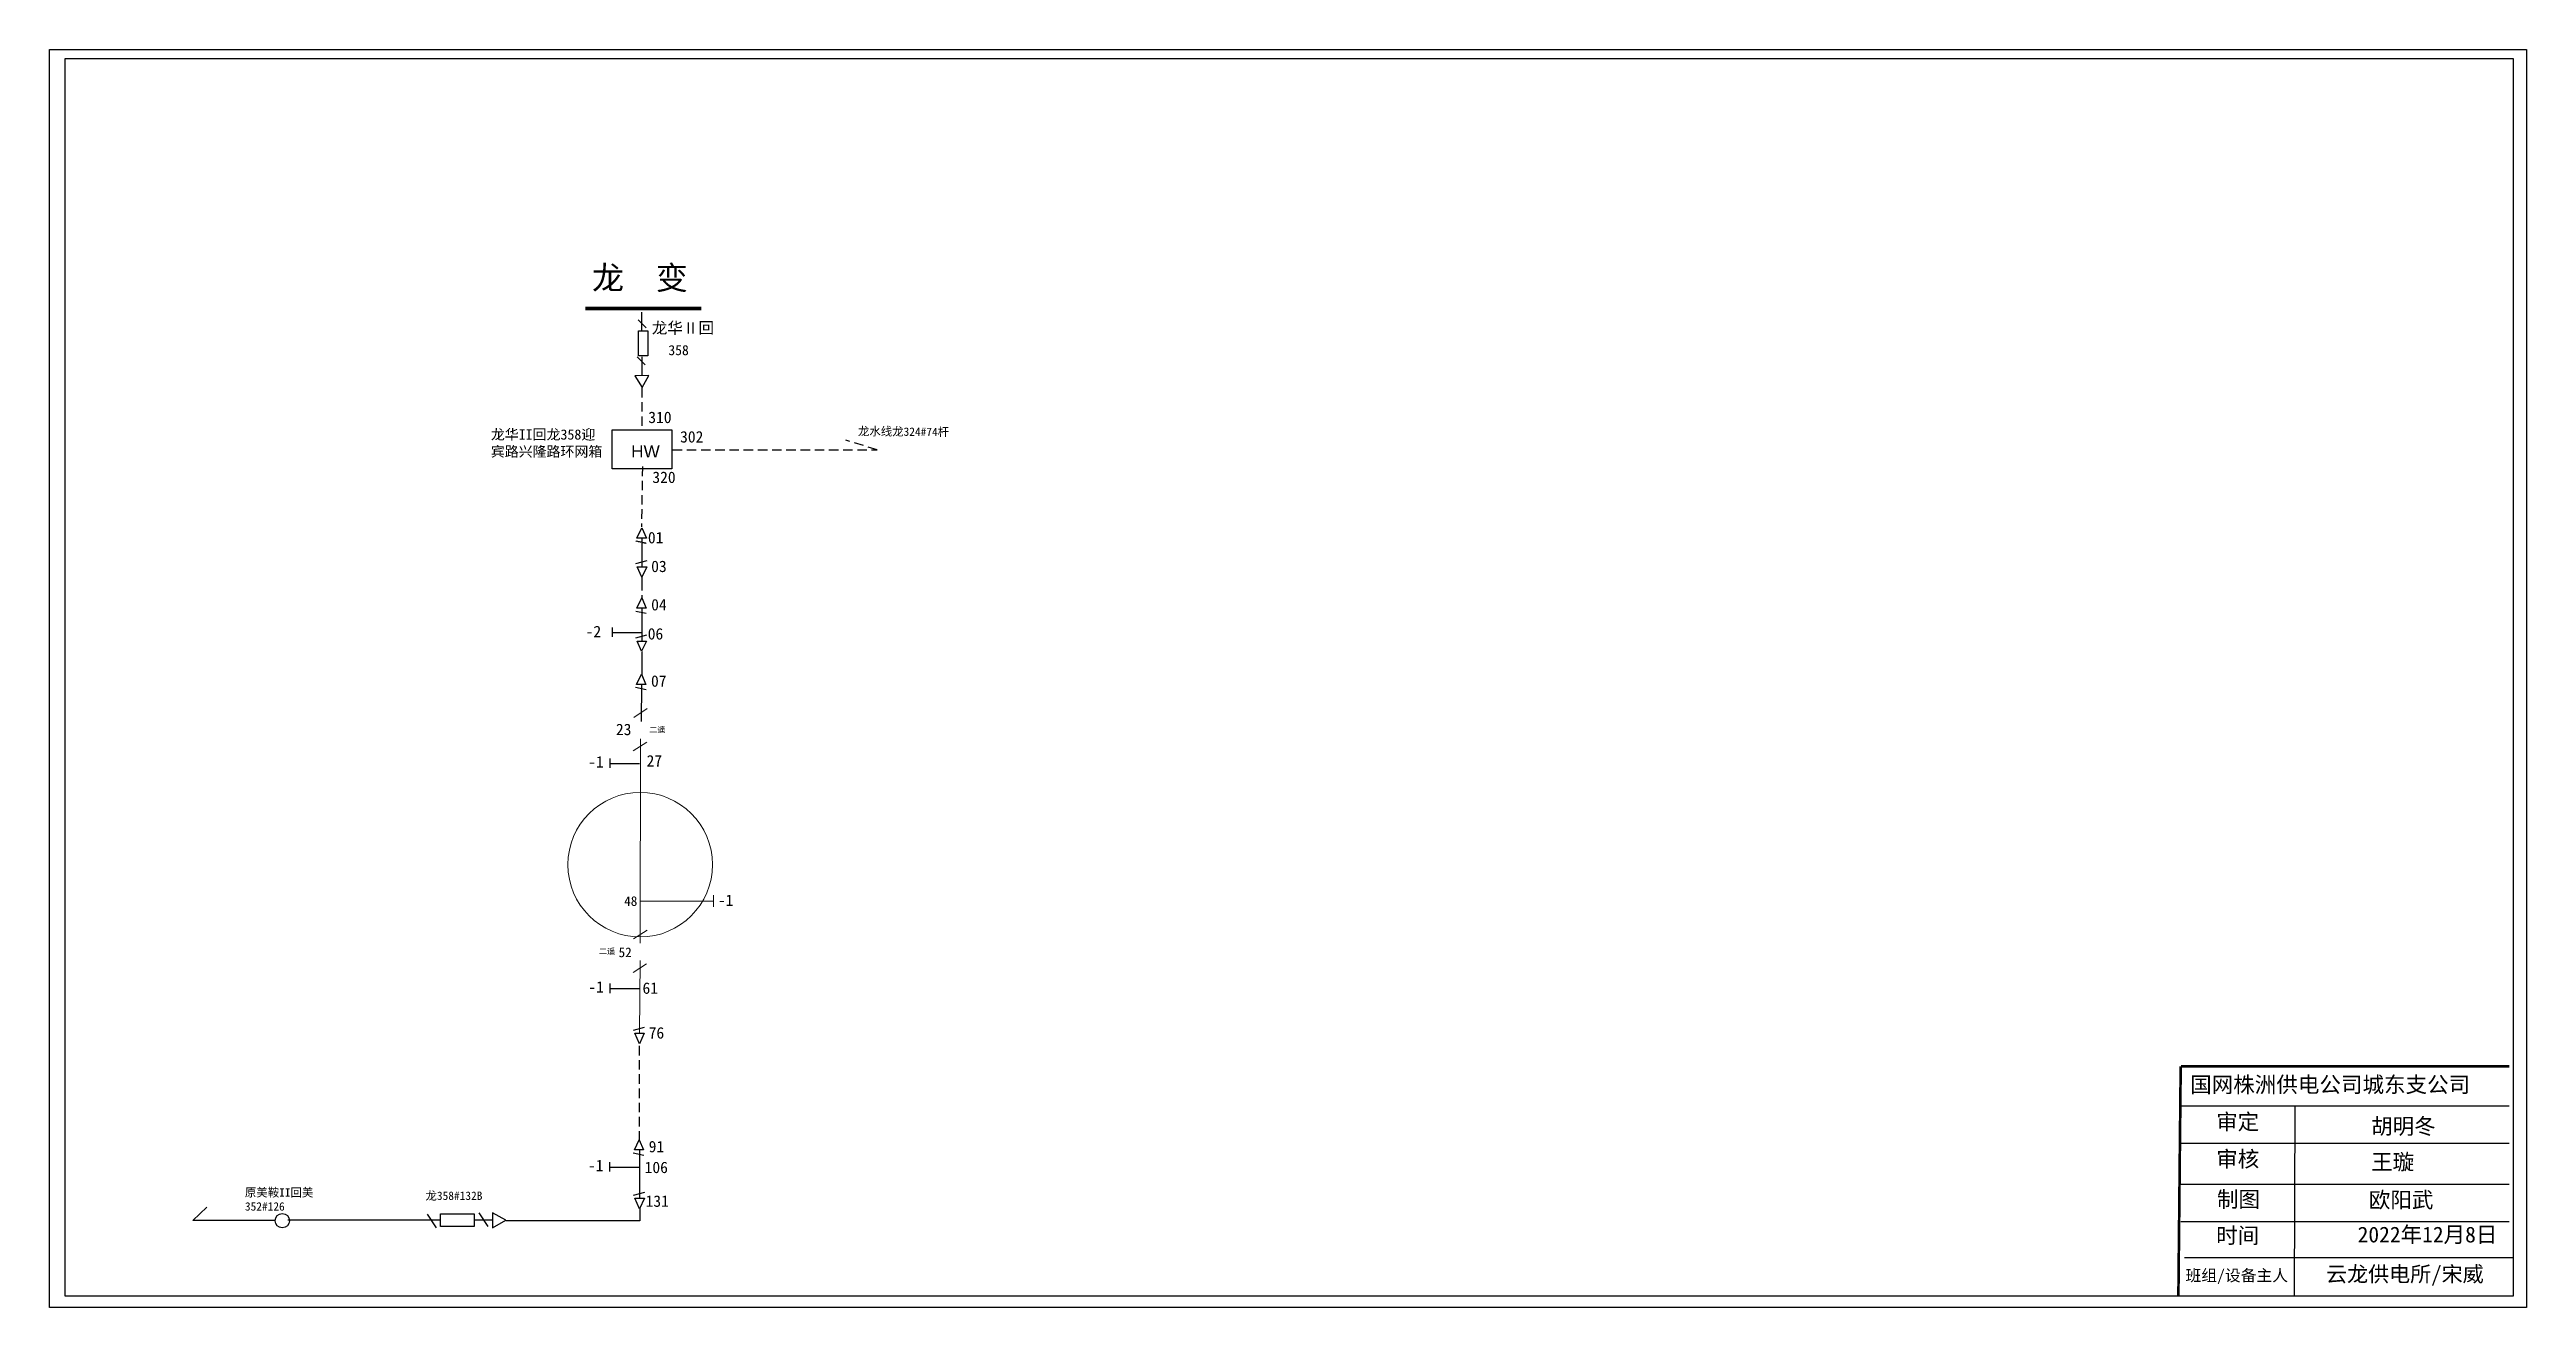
# Model space of a CAD drawing. Extents: x -603 to 682, y -103 to 549.
import ezdxf

# ---------------------------------------------------------------- set-up
doc = ezdxf.new("R2010")
doc.units = 0
doc.header["$LTSCALE"] = 0.774411
for name, pattern in [('ACAD_ISO02W100', [15, 12, -3]), ('DASHED2', [9.525, 6.35, -3.175]), ('HIDDEN2', [0.1875, 0.125, -0.0625])]:
    doc.linetypes.add(name, pattern=pattern)
doc.layers.get('0').update_dxf_attribs({"linetype": 'CONTINUOUS'})
doc.layers.add('0-RefEdit0', color=7, linetype='CONTINUOUS')
doc.styles.add('宋体_txtstyle_0.00_0_0', font='')
doc.styles.add('宋体_txtstyle_13.98_0_0', font='', dxfattribs={"height": 13.984609})
doc.styles.add('宋体_txtstyle_3.00_0_0', font='', dxfattribs={"height": 3})
doc.styles.add('宋体_txtstyle_4.34_0_0', font='SIMSUN.TTC', dxfattribs={"height": 4.341148})
doc.styles.add('宋体_txtstyle_5.00_0_0', font='SIMSUN.TTC', dxfattribs={"height": 5})
doc.styles.add('宋体_txtstyle_5.74_0_0', font='', dxfattribs={"height": 5.742101})
doc.styles.add('宋体_txtstyle_5.92_0_0', font='SIMSUN.TTC', dxfattribs={"height": 5.924233})
doc.styles.add('宋体_txtstyle_6.00_0_0', font='SIMSUN.TTC', dxfattribs={"height": 6})
doc.styles.add('宋体_txtstyle_8.00_0_0', font='SIMSUN.TTC', dxfattribs={"height": 8})
doc.styles.add('宋体_txtstyle_8.19_0_0', font='SIMSUN.TTC', dxfattribs={"height": 8.194972})
doc.styles.get('宋体_txtstyle_0.00_0_0').set_extended_font_data('宋体')
doc.styles.get('宋体_txtstyle_13.98_0_0').set_extended_font_data('宋体')
doc.styles.get('宋体_txtstyle_3.00_0_0').set_extended_font_data('宋体')
doc.styles.get('宋体_txtstyle_5.74_0_0').set_extended_font_data('宋体')

msp = doc.modelspace()

# ---------------------------------------------------------------- linework, layer by layer
at = {"linetype": 'ACAD_ISO02W100'}
msp.add_line((-296.1, 403.9), (-296.1, 414), dxfattribs=at)
at = {"linetype": 'Continuous'}
for p, q in [((-293.8, 405.1), (-298, 409.2)), ((-294.3, 385.9), (-298.5, 390)), ((502.5, 1.5), (672.9, 1.5)), ((561.6, 1.5), (561.3, -97.3)), ((502.5, -17.9), (672.9, -17.9)), ((502.5, -39.1), (672.9, -39.1)), ((-407.5, -54.7), (-402.7, -61.9)), ((-380.7, -54), (-375.9, -61.2)), ((502.5, -58.5), (672.9, -58.5)), ((504.3, -77.2), (674.7, -77.2))]:
    msp.add_line(p, q, dxfattribs=at)
at = {"color": 0, "linetype": 'DASHED2'}
for p, q in [((-296, 373.9), (-296, 352.7)), ((-280.1, 341.8), (-174, 341.8)), ((-174, 341.8), (-190.2, 346.8)), ((-295.7, 333.1), (-296.3, 301.9)), ((-297.2, -16.6), (-297.2, 34.3))]:
    msp.add_line(p, q, dxfattribs=at)
at = {"color": 0, "linetype": 'Continuous', "ltscale": 2}
for p, q in [((-298.6, 296), (-296, 301.4)), ((-293.7, 296), (-298.6, 296)), ((-296, 301.4), (-293.7, 296)), ((-296.1, 275.8), (-298.4, 281.1)), ((-298.4, 281.1), (-293.5, 281.1)), ((-293.5, 281.1), (-296.1, 275.8)), ((-298.7, 259.6), (-296.1, 265)), ((-293.8, 259.6), (-298.7, 259.6)), ((-296.1, 265), (-293.8, 259.6)), ((-311.4, 249.6), (-311.4, 244.8)), ((-296.2, 237.3), (-298.5, 242.6)), ((-298.5, 242.6), (-293.6, 242.6)), ((-293.6, 242.6), (-296.2, 237.3)), ((-298.8, 220.1), (-296.2, 225.4)), ((-293.9, 220.1), (-298.8, 220.1)), ((-296.2, 225.4), (-293.9, 220.1)), ((-312.6, 181.6), (-312.6, 176.8)), ((-312.6, 64.9), (-312.6, 60)), ((-297.3, 33.7), (-299.7, 39.1)), ((-299.7, 39.1), (-294.8, 39.1)), ((-294.8, 39.1), (-297.3, 33.7)), ((-299.9, -21.4), (-297.4, -16.1)), ((-295.1, -21.4), (-299.9, -21.4)), ((-297.4, -16.1), (-295.1, -21.4)), ((-312.8, -27.7), (-312.8, -32.6)), ((-297.3, -51.9), (-299.6, -46.5)), ((-299.6, -46.5), (-294.7, -46.5)), ((-294.7, -46.5), (-297.3, -51.9))]:
    msp.add_line(p, q, dxfattribs=at)
at = {"color": 0, "linetype": 'Continuous'}
for p, q in [((-296, 246.9), (-311.5, 246.9)), ((-297.2, 178.9), (-312.7, 178.9)), ((-297.1, 62.1), (-312.6, 62.1)), ((-297.3, -30.5), (-312.8, -30.5)), ((-400.6, -57.9), (-479.7, -57.9)), ((-373.5, -57.9), (-382.9, -57.9)), ((-297.1, -58.1), (-366.6, -58.1)), ((-297.1, -51.7), (-297.1, -58.1))]:
    msp.add_line(p, q, dxfattribs=at)
at = {"color": 7, "linetype": 'Continuous', "lineweight": 0, "ltscale": 1.895697}
for p, q in [((-300.2, 203), (-293.2, 207.6)), ((-300.5, 185.6), (-293.4, 190.1)), ((-300.3, 88.1), (-293.3, 92.6)), ((-300.6, 70.6), (-293.6, 75.1))]:
    msp.add_line(p, q, dxfattribs=at)
at = {"color": 7, "linetype": 'Continuous', "lineweight": 0, "ltscale": 1.399356}
for p, q in [((-296.8, 191.9), (-296.9, 85.8)), ((-297, 76.9), (-297.2, 39))]:
    msp.add_line(p, q, dxfattribs=at)
at = {"color": 7, "linetype": 'Continuous', "lineweight": 0, "ltscale": 2.553141}
msp.add_line((-296.9, 107.7), (-258.8, 107.7), dxfattribs=at)
at = {"color": 7, "linetype": 'Continuous', "lineweight": 0, "ltscale": 1.418411}
msp.add_line((-258.8, 110.7), (-258.8, 104.7), dxfattribs=at)
at = {"color": 7, "linetype": 'Continuous'}
for p, q in [((-529.1, -58), (-521.7, -51.1)), ((-486.5, -58), (-529.1, -58))]:
    msp.add_line(p, q, dxfattribs=at)
at = {"linetype": 'Continuous'}
for points in [[(-603.4, 549.4), (681.8, 549.4), (681.8, -103.1), (-603.4, -103.1)], [(-595.3, 544.8), (674.9, 544.8), (674.9, -97.3), (-595.3, -97.3)], [(-293, 403.6), (-293, 390.6), (-297.7, 390.6), (-297.7, 403.6)]]:
    msp.add_lwpolyline(points, close=True, dxfattribs=at)
for points, const_width in [([(-265.1, 415.1), (-325.4, 415.1)], 1.74), ([(502.4, 22), (501.2, -97.3)], 1.37), ([(502.5, 22), (672.9, 22)], 1.37)]:
    msp.add_lwpolyline(points, dxfattribs=dict(at, const_width=const_width))
at = {"color": 0, "linetype": 'Continuous'}
for points in [[(-299.6, 380.1), (-295.8, 374.1), (-292.4, 380.3)], [(-311.4, 352.2), (-280.4, 352.2), (-280.4, 332), (-311.4, 332)], [(-400.6, -54.6), (-383.1, -54.6), (-383.1, -61.2), (-400.6, -61.2)], [(-373.5, -61.9), (-366.7, -57.9), (-373.5, -54)]]:
    msp.add_lwpolyline(points, close=True, dxfattribs=at)
at = {"color": 12, "linetype": 'Continuous', "lineweight": 0, "ltscale": 5.10374, "true_color": 0xc00000}
msp.add_circle((-296.9, 126.6), 37.5, dxfattribs=at)
at = {"color": 0, "linetype": 'Continuous'}
msp.add_circle((-482.6, -58.1), 3.71, dxfattribs=at)
at = {"layer": '0-RefEdit0', "color": 0, "linetype": 'HIDDEN2', "ltscale": 2}
for p, q in [((-296, 390.1), (-296, 380.6)), ((-299.1, 294.5), (-293.7, 293.4))]:
    msp.add_line(p, q, dxfattribs=at)
at = {"layer": '0-RefEdit0', "color": 0, "linetype": 'ByBlock', "ltscale": 2}
for p, q in [((-296, 296.1), (-296, 281.1)), ((-296, 259.5), (-296, 242.7)), ((-296, 237.2), (-296, 230.9)), ((-296, 232), (-296, 225.2)), ((-296.3, 220.1), (-296.4, 200.8)), ((-297.2, -21.5), (-297.2, -46.2))]:
    msp.add_line(p, q, dxfattribs=at)
at = {"layer": '0-RefEdit0', "color": 0, "ltscale": 2}
for p, q in [((-299.1, 282.8), (-293.3, 284.3)), ((-299.2, 258.1), (-293.8, 257)), ((-299.2, 244.3), (-293.4, 245.8)), ((-299.3, 218.6), (-293.8, 217.4)), ((-300.4, 40.8), (-294.6, 42.3)), ((-300.5, -22.9), (-295, -24.1)), ((-300.3, -44.8), (-294.5, -43.3))]:
    msp.add_line(p, q, dxfattribs=at)
at = {"layer": '0-RefEdit0', "color": 0, "linetype": 'DASHED2', "ltscale": 2}
for p, q in [((-296, 275.7), (-296, 268.8)), ((-296, 266.4), (-296, 264.7))]:
    msp.add_line(p, q, dxfattribs=at)

# ---------------------------------------------------------------- texts
at = {"linetype": 'Continuous', "attachment_point": 1}
for s, insert, char_height, width, style in [('{\\fSimSun|b0|i0|c134|p2;龙  变}', (-321.9, 437.1), 12.155, 72.563, '宋体_txtstyle_0.00_0_0'), ('国网株洲供电公司城东支公司', (507.3, 16.6), 8.195, 224.045, '宋体_txtstyle_0.00_0_0'), ('审定', (520.8, -2.7), 8.19, 64.089, '宋体_txtstyle_0.00_0_0'), ('胡明冬', (601.2, -5), 8.19, 64.089, '宋体_txtstyle_8.19_0_0'), ('审核', (520.8, -22), 8.19, 64.089, '宋体_txtstyle_0.00_0_0'), ('{\\fSimSun|b0|i0|c134|p2;王璇}', (601.2, -23.5), 8.195, 90.292, '宋体_txtstyle_0.00_0_0'), ('制图', (521.2, -42.9), 8.19, 64.089, '宋体_txtstyle_0.00_0_0'), ('欧阳武', (600, -43.2), 8.19, 64.089, '宋体_txtstyle_8.19_0_0'), ('时间', (520.8, -61.7), 8.19, 64.089, '宋体_txtstyle_0.00_0_0'), ('2022年12月8日', (594.2, -61.2), 8.19, 79.367, '宋体_txtstyle_8.19_0_0')]:
    msp.add_mtext(s, dxfattribs=dict(at, insert=insert, char_height=char_height, width=width, style=style))
at = {"color": 0, "linetype": 'Continuous', "attachment_point": 1}
for s, insert, char_height, width, style in [('龙华Ⅱ回', (-290.9, 408), 5.92, 41.908, '宋体_txtstyle_0.00_0_0'), ('358', (-282.3, 396.1), 5.21, 11.784, '宋体_txtstyle_0.00_0_0'), ('{\\fArial|b0|i0|c0|p32;HW}', (-301.6, 344.2), 6.393, 106.28, '宋体_txtstyle_0.00_0_0'), ('龙358#132B', (-408.3, -43), 4.34, 49.027, '宋体_txtstyle_5.74_0_0')]:
    msp.add_mtext(s, dxfattribs=dict(at, insert=insert, char_height=char_height, width=width, style=style))
at = {"color": 0, "attachment_point": 1}
for s, insert, char_height, width, style in [('{\\fSimSun|b0|i0|c134|p2;310}', (-292.7, 361.6), 5.924, 12.461, '宋体_txtstyle_0.00_0_0'), ('{\\fSimSun|b0|i0|c134|p2;龙华II回龙}358{\\fSimSun|b0|i0|c134|p2;迎宾路兴隆路环网箱}', (-374.4, 352.4), 5.302, 59.626, '宋体_txtstyle_13.98_0_0'), ('{\\fSimSun|b0|i0|c134|p2;302}', (-276.2, 351.5), 5.924, 12.461, '宋体_txtstyle_0.00_0_0'), ('{\\fSimSun|b0|i0|c134|p2;320}', (-290.6, 330.5), 5.924, 12.461, '宋体_txtstyle_0.00_0_0'), ('{\\fSimSun|b0|i0|c134|p2;01}', (-292.9, 299.2), 5.924, 12.461, '宋体_txtstyle_0.00_0_0'), ('{\\fSimSun|b0|i0|c134|p2;03}', (-291.2, 284.3), 5.924, 12.461, '宋体_txtstyle_0.00_0_0'), ('04', (-291.2, 264.4), 5.92, 12.461, '宋体_txtstyle_0.00_0_0'), ('-2', (-325.2, 250.5), 5.92, 12.461, '宋体_txtstyle_0.00_0_0'), ('06', (-293, 249.3), 5.92, 12.461, '宋体_txtstyle_0.00_0_0'), ('07', (-291.3, 224.8), 5.92, 12.461, '宋体_txtstyle_0.00_0_0'), ('-1', (-323.9, 182.9), 5.92, 12.461, '宋体_txtstyle_0.00_0_0'), ('27', (-293.6, 183.4), 5.92, 12.461, '宋体_txtstyle_0.00_0_0'), ('-1', (-256.6, 111.1), 5.92, 12.461, '宋体_txtstyle_0.00_0_0'), ('-1', (-323.8, 66.1), 5.92, 12.461, '宋体_txtstyle_0.00_0_0'), ('61', (-295.7, 65.5), 5.92, 12.461, '宋体_txtstyle_0.00_0_0'), ('76', (-292.5, 42.3), 5.92, 12.461, '宋体_txtstyle_0.00_0_0'), ('91', (-292.5, -16.7), 5.92, 12.461, '宋体_txtstyle_0.00_0_0'), ('-1', (-324, -26.5), 5.92, 12.461, '宋体_txtstyle_0.00_0_0'), ('106', (-294.6, -27.5), 5.92, 12.461, '宋体_txtstyle_0.00_0_0'), ('131', (-294.1, -45), 5.92, 12.461, '宋体_txtstyle_0.00_0_0')]:
    msp.add_mtext(s, dxfattribs=dict(at, insert=insert, char_height=char_height, width=width, style=style))
at = {"color": 1, "true_color": 0xff0000, "insert": (-183.9, 353.6), "char_height": 4.341, "width": 50.494, "attachment_point": 1, "rotation": 359.5182, "style": '宋体_txtstyle_4.34_0_0'}
msp.add_mtext('龙水线龙324#74杆', dxfattribs=at)
at = {"color": 7, "insert": (-309.5, 199.7), "char_height": 5.92, "width": 12.461, "attachment_point": 1, "style": '宋体_txtstyle_5.92_0_0'}
msp.add_mtext('23', dxfattribs=at)
at = {"color": 2, "linetype": 'Continuous', "lineweight": 0, "ltscale": 1.399356, "true_color": 0xffff00, "char_height": 3, "attachment_point": 1, "style": '宋体_txtstyle_3.00_0_0'}
for insert in [(-292.2, 198.1), (-318.3, 83.1)]:
    msp.add_mtext('二遥', dxfattribs=dict(at, insert=insert))
at = {"color": 7, "linetype": 'Continuous', "lineweight": 0, "ltscale": 0.585092, "char_height": 5, "attachment_point": 1, "style": '宋体_txtstyle_5.00_0_0'}
for s, insert in [('48', (-305.2, 110.2)), ('52', (-308.1, 83.6))]:
    msp.add_mtext(s, dxfattribs=dict(at, insert=insert))
at = {"color": 7, "linetype": 'Continuous', "insert": (-502, -41.3), "char_height": 4.341, "width": 49.027, "attachment_point": 1, "style": '宋体_txtstyle_5.74_0_0'}
msp.add_mtext('原美鞍II回美352#126', dxfattribs=at)
at = {"color": 7, "linetype": 'Continuous', "lineweight": 0, "ltscale": 3.130504, "attachment_point": 1}
for s, insert, char_height, style in [('班组/设备主人', (504.9, -83.5), 6, '宋体_txtstyle_6.00_0_0'), ('云龙供电所/宋威', (577.8, -81.8), 8, '宋体_txtstyle_8.00_0_0')]:
    msp.add_mtext(s, dxfattribs=dict(at, insert=insert, char_height=char_height, style=style))

doc.saveas('drawing.dxf')
